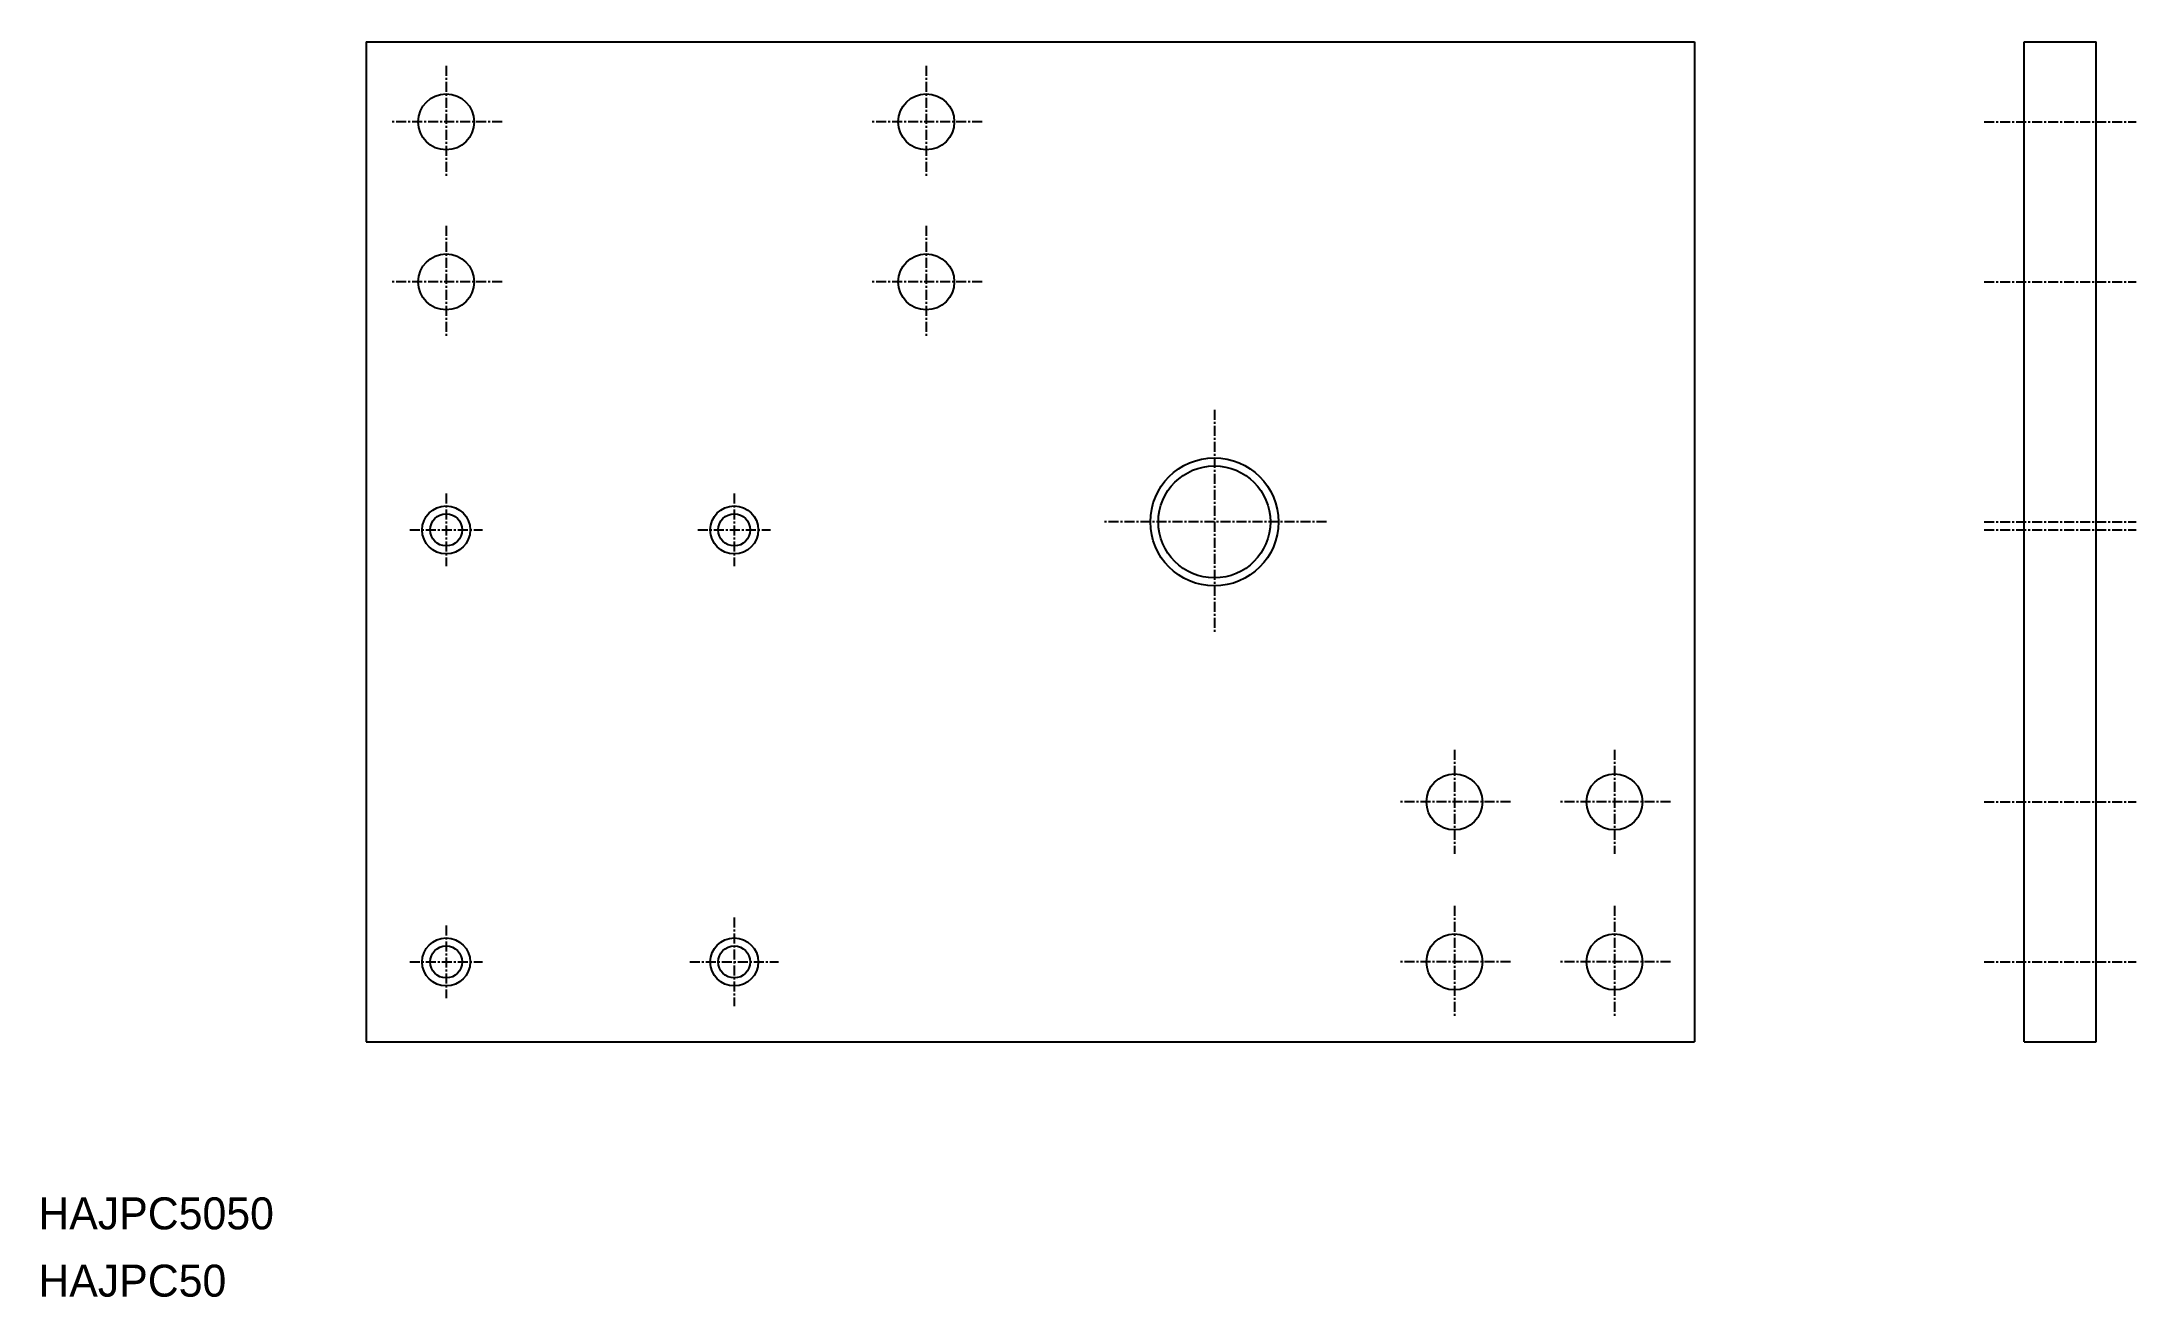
# Model space of a CAD drawing. Extents: x 0 to 262, y 5 to 162.
import ezdxf

# ---------------------------------------------------------------- set-up
doc = ezdxf.new("R2010")
doc.units = 0
doc.linetypes.add('CENTER', pattern=[2, 1.25, -0.25, 0.25, -0.25])
doc.layers.get('0').update_dxf_attribs({"linetype": 'CONTINUOUS'})
doc.layers.add('CENTER', color=1, linetype='CENTER')

msp = doc.modelspace()

# ---------------------------------------------------------------- linework, layer by layer
at = {"color": 7, "linetype": 'CONTINUOUS'}
for p, q in [((40.96, 162.18), (40.96, 37.18)), ((40.96, 162.18), (206.96, 162.18)), ((206.96, 162.18), (206.96, 37.18)), ((248.14, 37.18), (248.14, 162.18)), ((248.14, 162.18), (257.14, 162.18)), ((257.14, 37.18), (257.14, 162.18)), ((40.96, 37.18), (206.96, 37.18)), ((248.14, 37.18), (257.14, 37.18))]:
    msp.add_line(p, q, dxfattribs=at)
for centre, radius in [((50.96, 152.18), 3.5), ((110.96, 152.18), 3.5), ((50.96, 132.18), 3.5), ((110.96, 132.18), 3.5), ((146.96, 102.18), 7), ((50.96, 101.18), 2), ((86.96, 101.18), 2), ((176.96, 67.18), 3.5), ((196.96, 67.18), 3.5), ((176.96, 47.18), 3.5), ((196.96, 47.18), 3.5), ((50.96, 47.18), 2), ((86.96, 47.18), 2)]:
    msp.add_circle(centre, radius, dxfattribs=at)
at = {"color": 3, "linetype": 'CONTINUOUS'}
for centre, radius in [((146.96, 102.18), 8), ((50.96, 101.18), 3), ((86.96, 101.18), 3), ((50.96, 47.18), 3), ((86.96, 47.18), 3)]:
    msp.add_circle(centre, radius, dxfattribs=at)
at = {"layer": 'CENTER', "color": 1, "linetype": 'CENTER'}
for p, q in [((50.96, 159.18), (50.96, 145.18)), ((110.96, 159.18), (110.96, 145.18)), ((57.96, 152.18), (43.96, 152.18)), ((117.96, 152.18), (103.96, 152.18)), ((243.14, 152.18), (262.14, 152.18)), ((50.96, 139.18), (50.96, 125.18)), ((110.96, 139.18), (110.96, 125.18)), ((57.96, 132.18), (43.96, 132.18)), ((117.96, 132.18), (103.96, 132.18)), ((243.14, 132.18), (262.14, 132.18)), ((146.96, 116.18), (146.96, 88.18)), ((50.96, 105.72), (50.96, 96.64)), ((86.96, 105.72), (86.96, 96.64)), ((160.96, 102.18), (132.96, 102.18)), ((243.14, 102.18), (262.14, 102.18)), ((46.42, 101.18), (55.5, 101.18)), ((82.42, 101.18), (91.5, 101.18)), ((243.14, 101.18), (262.14, 101.18)), ((176.96, 73.68), (176.96, 60.68)), ((196.96, 73.68), (196.96, 60.68)), ((183.96, 67.18), (169.96, 67.18)), ((203.96, 67.18), (189.96, 67.18)), ((243.14, 67.18), (262.14, 67.18)), ((86.96, 52.72), (86.96, 41.64)), ((176.96, 54.18), (176.96, 40.18)), ((196.96, 54.18), (196.96, 40.18)), ((50.96, 51.72), (50.96, 42.64)), ((46.42, 47.18), (55.5, 47.18)), ((81.42, 47.18), (92.5, 47.18)), ((183.96, 47.18), (169.96, 47.18)), ((203.96, 47.18), (189.96, 47.18)), ((243.14, 47.18), (262.14, 47.18))]:
    msp.add_line(p, q, dxfattribs=at)

# ---------------------------------------------------------------- texts
at = {"color": 7, "linetype": 'CONTINUOUS'}
for s, p in [('HAJPC5050', (0, 13.76)), ('HAJPC50', (0, 5.35))]:
    msp.add_text(s, height=4, dxfattribs=at).set_placement(p)

doc.saveas('drawing.dxf')
